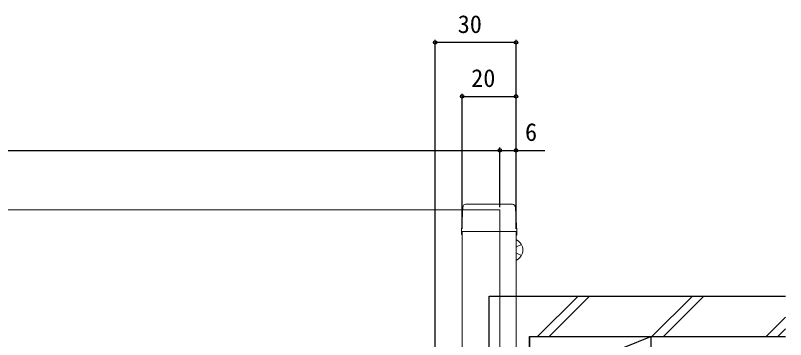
# Model space of a CAD drawing. Units: millimetres, scale not verified. Extents: x -525 to 525, y -783 to 779.
# Drawn here: x -30.5 to 255.2, y -427.4 to -307.3 of the extents above; entities that cross this region are included whole.
import ezdxf
from ezdxf.enums import TextEntityAlignment as Align

# ---------------------------------------------------------------- set-up
doc = ezdxf.new("R2010")
doc.units = ezdxf.units.MM
doc.header["$LTSCALE"] = 4
doc.layers.add('0-5_YKK_13', color=4, linetype='Continuous', lineweight=18)
for name, color, linetype in [('0-7_YKK_D', 6, 'Continuous'), ('0-9_YSS_K', 3, 'Continuous'), ('0-A_YSS_KE', 3, 'Continuous')]:
    doc.layers.add(name, color=color, linetype=linetype)
doc.styles.add('ＭＳ ゴシック', font='')
doc.styles.get('ＭＳ ゴシック').set_extended_font_data('MS Gothic')

msp = doc.modelspace()

# ---------------------------------------------------------------- linework, layer by layer
at = {"layer": '0-5_YKK_13', "color": 6}
for p, q in [((136.501, -377.274), (153.952, -377.274)), ((134.946, -387.044), (135.32, -380.952)), ((155.133, -380.952), (155.507, -387.044)), ((134.946, -387.044), (134.945, -387.062)), ((134.945, -387.062), (134.945, -388.239)), ((135.226, -387.387), (135.245, -387.37)), ((135.245, -387.361), (135.245, -387.37)), ((154.506, -387.3), (135.946, -387.3)), ((136.226, -387.3), (154.226, -387.3)), ((155.207, -387.37), (155.207, -387.361)), ((155.207, -387.37), (155.226, -387.387)), ((155.507, -387.044), (155.507, -387.062)), ((155.507, -388.544), (155.507, -387.062))]:
    msp.add_line(p, q, dxfattribs=at)
at = {"layer": '0-5_YKK_13'}
for p, q in [((135.226, -464.274), (135.226, -387.387)), ((155.226, -411.274), (155.226, -387.387)), ((155.226, -397.808), (155.226, -390.617)), ((155.226, -393.351), (155.377, -393.068)), ((157.192, -392.163), (155.377, -393.068)), ((155.226, -395.074), (155.377, -395.358)), ((157.192, -396.263), (155.377, -395.358)), ((155.226, -493.98), (155.226, -411.274))]:
    msp.add_line(p, q, dxfattribs=at)
at = {"layer": '0-5_YKK_13', "color": 5}
for points in [[(-108.773, -379.274), (135.426, -379.274), (149.226, -379.274)], [(125.226, -499.274), (149.226, -499.274), (149.226, -379.274)]]:
    msp.add_lwpolyline(points, dxfattribs=at)
at = {"layer": '0-5_YKK_13', "color": 6}
for centre, radius, start, end in [((136.817, -378.468), 1.353, 134.1627, 185.74898), ((136.501, -378.274), 1, 90.00005, 128.88991), ((153.952, -378.274), 1, 46.52344, 89.99991), ((153.728, -378.411), 1.252, 355.12006, 43.40134), ((135.245, -388.239), 0.3, 180, 266.38618), ((135.244, -388.238), 0.299, 180.10046, 266.50376), ((155.187, -388.538), 0.32, 277.00351, 358.98271), ((155.208, -388.543), 0.299, 273.49624, 359.89954)]:
    msp.add_arc(centre, radius, start, end, dxfattribs=at)
at = {"layer": '0-5_YKK_13'}
for centre, radius, start, end in [((155.381, -390.617), 0.154, 62.71904, 180), ((153.526, -394.213), 4.2, 297.28096, 62.71904), ((155.381, -397.808), 0.154, 180, 297.28096)]:
    msp.add_arc(centre, radius, start, end, dxfattribs=at)
at = {"layer": '0-5_YKK_13', "color": 6}
for centre, major_axis, ratio, start_param, end_param in [((135.32, -381.213), (-0.183, -3), 0.005311, 3.6513506, 4.6254461), ((155.133, -381.213), (0.183, -3), 0.005311, 1.6577392, 2.6927001), ((135.946, -387.361), (0.701, 0), 0.086993, 1.5707963, 3.1415927), ((154.506, -387.361), (0.701, 0), 0.086993, 6.2831853, 7.8539816)]:
    msp.add_ellipse(centre, major_axis=major_axis, ratio=ratio, start_param=start_param, end_param=end_param, dxfattribs=at)
at = {"layer": '0-7_YKK_D'}
for p, q in [((125.226, -463.774), (125.226, -316.274)), ((155.226, -386.387), (155.226, -316.274)), ((155.226, -317.274), (125.226, -317.274)), ((135.226, -386.387), (135.226, -336.274)), ((155.226, -386.387), (155.226, -336.274)), ((135.226, -337.274), (155.226, -337.274)), ((149.226, -378.274), (149.226, -356.274)), ((149.226, -378.274), (149.226, -356.274)), ((155.226, -386.387), (155.226, -356.274)), ((-378.774, -357.274), (149.226, -357.274))]:
    msp.add_line(p, q, dxfattribs=at)
msp.add_lwpolyline([(149.226, -357.274), (155.226, -357.274), (165.89, -357.274)], dxfattribs=at)
for centre in [(125.226, -317.274), (155.226, -317.274), (135.226, -337.274), (155.226, -337.274), (149.226, -357.274), (149.226, -357.274), (155.226, -357.274)]:
    msp.add_circle(centre, 0.637, dxfattribs=at)
at = {"layer": '0-9_YSS_K'}
for p, q in [((163.226, -426.274), (178.226, -411.274)), ((167.469, -426.274), (182.469, -411.274)), ((205.653, -426.274), (220.653, -411.274)), ((209.895, -426.274), (224.895, -411.274)), ((248.079, -426.274), (255.232, -419.12)), ((252.322, -426.274), (255.232, -423.363)), ((160.226, -444.274), (205.226, -426.274)), ((160.226, -426.274), (160.226, -444.274)), ((160.226, -426.274), (205.226, -426.274))]:
    msp.add_line(p, q, dxfattribs=at)
msp.add_lwpolyline([(205.226, -426.274), (205.226, -444.274), (160.226, -444.274)], dxfattribs=at)
at = {"layer": '0-A_YSS_KE'}
for p, q in [((145.226, -411.274), (255.232, -411.274)), ((145.226, -509.274), (145.226, -411.274)), ((160.226, -426.274), (255.232, -426.274)), ((160.226, -509.274), (160.226, -426.274))]:
    msp.add_line(p, q, dxfattribs=at)

# ---------------------------------------------------------------- texts
at = {"layer": '0-7_YKK_D', "style": 'ＭＳ ゴシック'}
for s, p in [('30', (133.579, -315.774)), ('20', (138.579, -335.774)), ('6', (158.56, -355.774))]:
    msp.add_text(s, height=6.598, dxfattribs=at).set_placement(p, align=Align.BOTTOM_LEFT)

doc.saveas('drawing.dxf')
